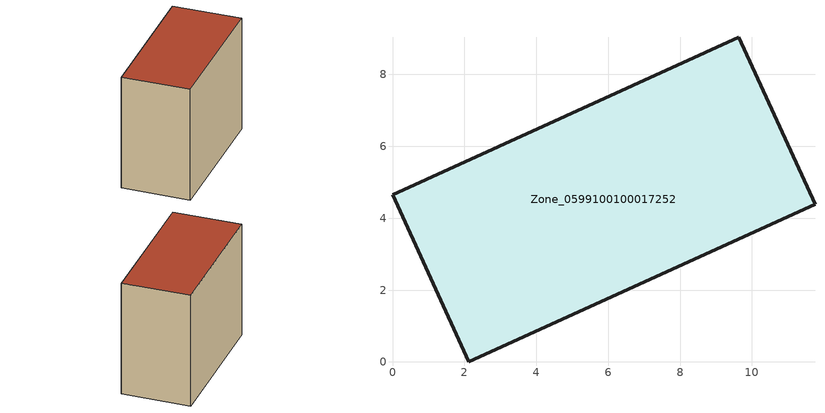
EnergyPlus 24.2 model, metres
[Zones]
Zone_0599100100017252
 floor ground (C_G): 11.76,4.39 2.12,0 0,4.65 9.63,9.04 z0
 wall outside (C_F): 2.12,0 11.76,4.39 9.63,9.04 0,4.65 2.12,0 z0:8.9
 roof outside (C_R): 9.63,9.04 0,4.65 2.12,0 11.76,4.39 z8.9
[BUILDING]
Pand.0599100100017252: North Axis=0; Terrain=City; Loads Convergence Tolerance Value=0.04; Temperature Convergence Tolerance Value=0.4; Solar Distribution=FullExterior; Maximum Number of Warmup Days=25; Minimum Number of Warmup Days=1
[Site:Location]
Rotterdam.The.Hague.AP_ZH_NLD Design_Conditions: Latitude=51.96; Longitude=4.45; Time Zone=1; Elevation=-4.5
[SITE:GROUNDTEMPERATURE:BUILDINGSURFACE]
18, 18, 18, 18, 18, 18, 18, 18, 18, 18, 18, 18
[MATERIAL] Thermal Absorptance=0.9; Solar Absorptance=0.7; Visible Absorptance=0.7
Name | Roughness | Thickness | Conductivity | Density | Specific Heat
G.TI.2015-2018 | MediumSmooth | 0.15 | 0.0428571 | 540 | 1210
F.TI.2015-2018 | Rough | 0.3 | 0.0666667 | 1920 | 840
R.TI.2015-2018 | MediumRough | 0.2 | 0.0333333 | 1500 | 1000
[CONSTRUCTION]
C_G: G.TI.2015-2018
C_F: F.TI.2015-2018
C_R: R.TI.2015-2018
[ZONE]
Zone_0599100100017252: Type=1; Multiplier=1; Ceiling Height=Autocalculate; Volume=Autocalculate; Floor Area=autocalculate; Part of Total Floor Area=Yes
[ZONEINFILTRATION:DESIGNFLOWRATE]
Infil_Zone_0599100100017252: Zone or ZoneList or Space or SpaceList=Zone_0599100100017252; Schedule=AlwaysOn; Design Flow Rate Calculation Method=Flow/Area; Flow Rate per Floor Area=0.0015; Constant Term Coefficient=1; Temperature Term Coefficient=0; Velocity Term Coefficient=0; Velocity Squared Term Coefficient=0
[HVACTEMPLATE:ZONE:IDEALLOADSAIRSYSTEM]
Zone_0599100100017252: Maximum Heating Supply Air Temperature=50; Minimum Cooling Supply Air Temperature=13; Maximum Heating Supply Air Humidity Ratio=0.0156; Minimum Cooling Supply Air Humidity Ratio=0.0077; Heating Limit=NoLimit; Cooling Limit=NoLimit; Dehumidification Control Type=ConstantSensibleHeatRatio; Cooling Sensible Heat Ratio=0.7; Dehumidification Setpoint=60; Humidification Control Type=None; Humidification Setpoint=30; Outdoor Air Method=None; Outdoor Air Flow Rate per Person=0.00944; Outdoor Air Flow Rate per Zone Floor Area=0; Outdoor Air Flow Rate per Zone=0; Demand Controlled Ventilation Type=None; Outdoor Air Economizer Type=NoEconomizer; Heat Recovery Type=None; Sensible Heat Recovery Effectiveness=0.7; Latent Heat Recovery Effectiveness=0.65
[ZONECONTROL:THERMOSTAT]
ThermostatControl_Zone_0599100100017252: Zone or ZoneList=Zone_0599100100017252; Control Type Schedule=DualSetpointControlType; Control 1=Thermostat_Zone_0599100100017252; Temperature Difference Between Cutout And Setpoint=0
[THERMOSTATSETPOINT:DUALSETPOINT]
Thermostat_Zone_0599100100017252: Heating Setpoint Temperature Schedule=HeatingSetpoint_Zone_0599100100017252; Cooling Setpoint Temperature Schedule=CoolingSetpoint_Zone_0599100100017252
[SCHEDULE:COMPACT]
HeatingSetpoint_Zone_0599100100017252: Through: 12/31, For: AllDays, Until: 24:00, 21
CoolingSetpoint_Zone_0599100100017252: Through: 12/31, For: AllDays, Until: 24:00, 24
DualSetpointControlType: Through: 12/31, For: AllDays, Until: 24:00, 4
AlwaysOn: Through: 12/31, For: AllDays, Until: 24:00, 1
